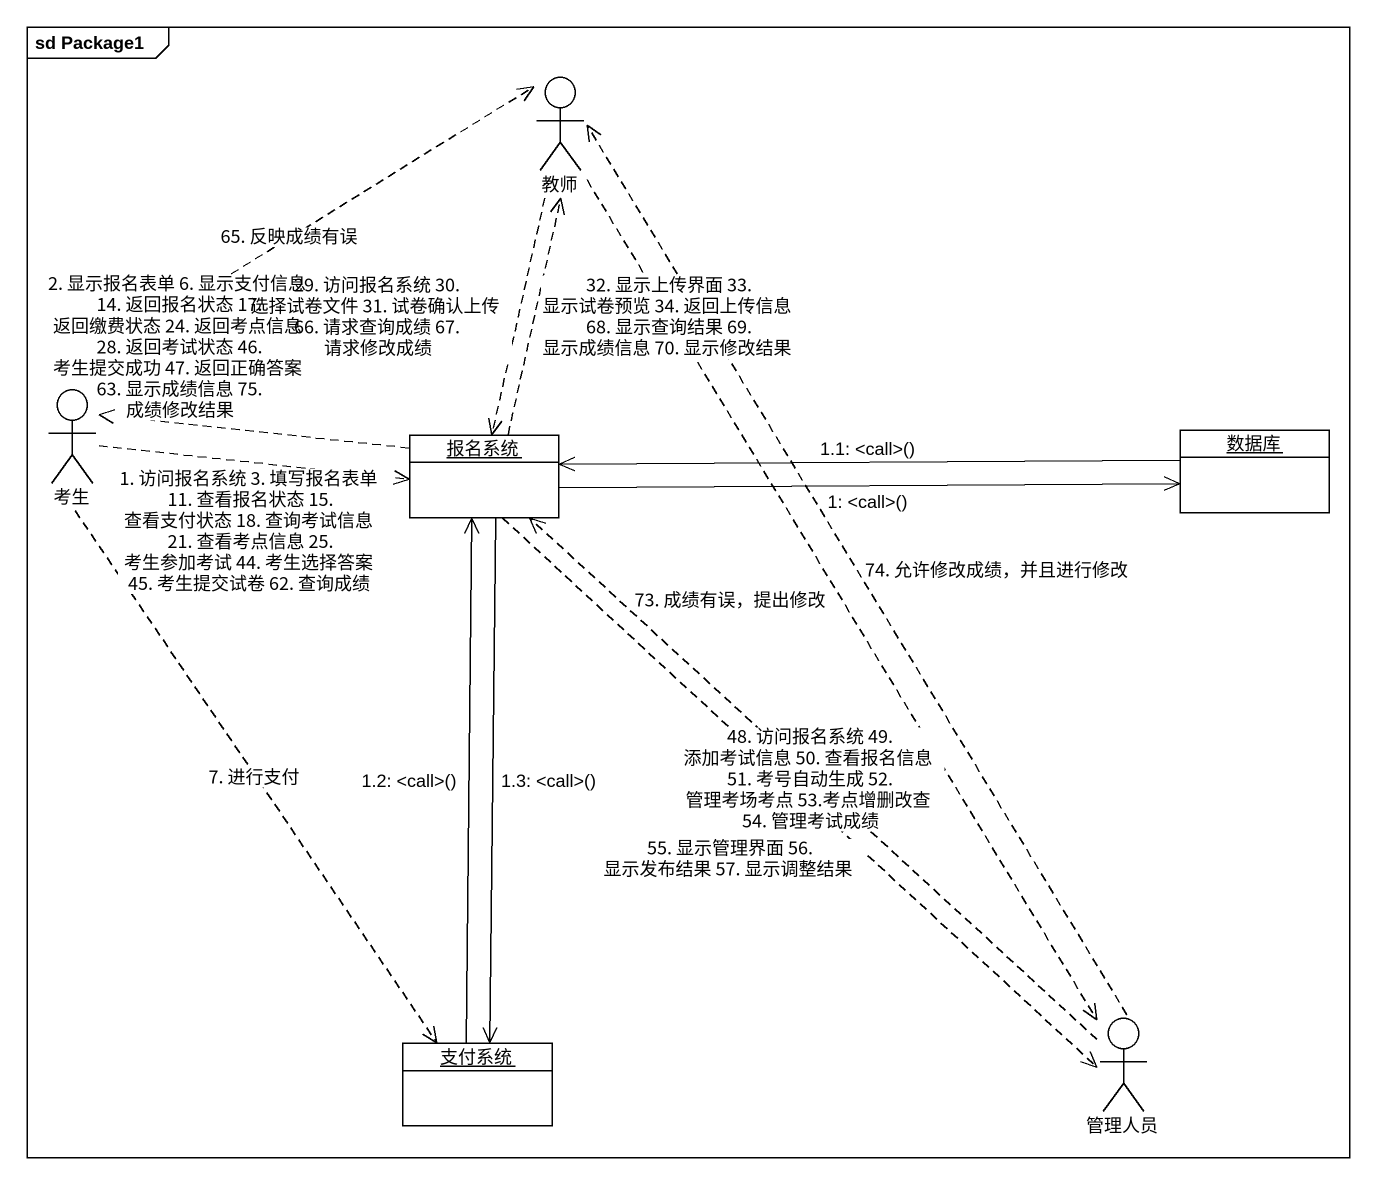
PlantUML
@startuml
mainframe sd Package1
allowmixing
hide circle
hide empty members
actor 教师
actor 考生
object 报名系统
object 数据库
object 支付系统
actor 管理人员
教师 ..> 报名系统 : 29. 访问报名系统 30. 选择试卷文件 31. 试卷确认上传 66. 请求查询成绩 67. 请求修改成绩
教师 ..> 管理人员 : 73. 成绩有误，提出修改
考生 .up.> 教师 : 65. 反映成绩有误
考生 .right.> 报名系统 : 1. 访问报名系统 3. 填写报名表单 11. 查看报名状态 15. 查看支付状态 18. 查询考试信息 21. 查看考点信息 25. 考生参加考试 44. 考生选择答案 45. 考生提交试卷 62. 查询成绩
考生 ..> 支付系统 : 7. 进行支付
报名系统 .up.> 教师 : 32. 显示上传界面 33. 显示试卷预览 34. 返回上传信息 68. 显示查询结果 69. 显示成绩信息 70. 显示修改结果
报名系统 .left.> 考生 : 2. 显示报名表单 6. 显示支付信息 14. 返回报名状态 17. 返回缴费状态 24. 返回考点信息 28. 返回考试状态 46. 考生提交成功 47. 返回正确答案 63. 显示成绩信息 75. 成绩修改结果
报名系统 ..> 管理人员 : 55. 显示管理界面 56. 显示发布结果 57. 显示调整结果
管理人员 .up.> 教师 : 74. 允许修改成绩，并且进行修改
管理人员 .up.> 报名系统 : 48. 访问报名系统 49. 添加考试信息 50. 查看报名信息 51. 考号自动生成 52. 管理考场考点 53.考点增删改查 54. 管理考试成绩
报名系统 -right-> 数据库 : 1: <call>()
数据库 -left-> 报名系统 : 1.1: <call>()
支付系统 -up-> 报名系统 : 1.2: <call>()
报名系统 --> 支付系统 : 1.3: <call>()
@enduml
